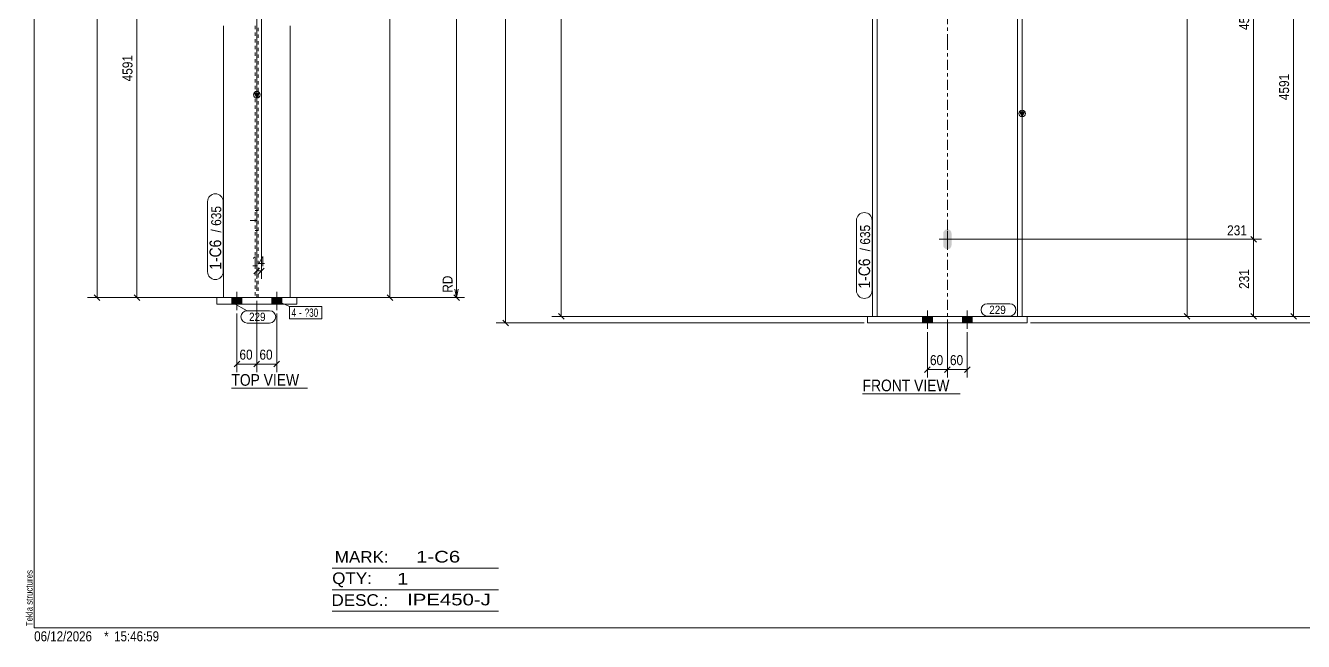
# Model space of a CAD drawing. Header units: millimetres. Extents: x 2 to 579, y 1 to 825.
# Drawn here: x 2.4 to 386.2, y 1 to 185.9 of the extents above; entities that cross this region are included whole.
import ezdxf

# ---------------------------------------------------------------- set-up
doc = ezdxf.new("R2010")
doc.units = ezdxf.units.MM
for name, pattern in [('XKITLINE00', [0]), ('XKITLINE01', [4, 1, -1, 1, -1]), ('XKITLINE02', [4, 2, -2]), ('XKITLINE03', [6, 3, -1, 1, -1])]:
    doc.linetypes.add(name, pattern=pattern)
for name, color, linetype, lineweight in [('Bolt', 3, 'Continuous', 0), ('BoltMark', 7, 'Continuous', 0), ('Dimensions', 7, 'Continuous', 0), ('DrawingSheet', 5, 'Continuous', 0), ('OtherObjectType', 7, 'Continuous', 0), ('Part', 2, 'Continuous', 0), ('PartMark', 7, 'Continuous', 0)]:
    doc.layers.add(name, color=color, linetype=linetype, lineweight=lineweight)
doc.styles.add('ARIAL', font='ARIAL.TTF')
doc.styles.add('ARIAL_NARROW', font='ARIALN.TTF')

# ---------------------------------------------------------------- blocks, each defined once
blk = doc.blocks.new('*A11')
at = {"layer": 'Bolt'}
blk.add_hatch(color=3, dxfattribs=at).paths.add_polyline_path([(279.76, 118.81), (279.28, 118.72), (278.8, 118.81), (278.4, 119.08), (278.13, 119.49), (278.03, 119.97), (278.03, 123.47), (278.13, 123.95), (278.4, 124.35), (278.8, 124.62), (279.28, 124.72), (279.76, 124.62), (280.17, 124.35), (280.44, 123.95), (280.53, 123.47), (280.53, 119.97), (280.44, 119.49), (280.17, 119.08)], flags=17)
at = {"layer": 'Bolt', "color": 3, "linetype": 'XKITLINE00', "lineweight": 0}
for p, q in [((279.28, 124.22), (279.28, 119.22)), ((281.78, 121.72), (276.78, 121.72))]:
    blk.add_line(p, q, dxfattribs=at)
blk = doc.blocks.new('*A17')
at = {"layer": 'Bolt'}
for points in [[(274.78, 98.59), (274.78, 96.59), (271.78, 96.59), (271.78, 98.59)], [(274.78, 98.59), (274.78, 96.59), (271.78, 96.59), (271.78, 98.59)], [(286.78, 98.59), (286.78, 96.59), (283.78, 96.59), (283.78, 98.59)], [(286.78, 98.59), (286.78, 96.59), (283.78, 96.59), (283.78, 98.59)]]:
    blk.add_hatch(color=3, dxfattribs=at).paths.add_polyline_path(points, flags=17)
at = {"layer": 'Bolt', "color": 3, "linetype": 'XKITLINE00', "lineweight": 0}
for p, q in [((273.28, 100.34), (273.28, 94.84)), ((273.28, 100.34), (273.28, 94.84)), ((285.28, 100.34), (285.28, 94.84)), ((285.28, 100.34), (285.28, 94.84)), ((271.78, 98.59), (271.78, 96.59)), ((271.78, 98.59), (271.78, 96.59)), ((274.78, 98.59), (274.78, 96.59)), ((274.78, 98.59), (274.78, 96.59)), ((283.78, 98.59), (283.78, 96.59)), ((283.78, 98.59), (283.78, 96.59)), ((286.78, 98.59), (286.78, 96.59)), ((286.78, 98.59), (286.78, 96.59))]:
    blk.add_line(p, q, dxfattribs=at)
blk = doc.blocks.new('*A24')
at = {"layer": 'Part'}
blk.add_hatch(color=2, dxfattribs=at).paths.add_polyline_path([(300.98, 159.99), (302.58, 159.99), (301.78, 158.59)], flags=17)
at = {"layer": 'Part', "color": 2, "linetype": 'XKITLINE00', "lineweight": 0}
for p, q in [((256.78, 494.69), (256.78, 180.32)), ((301.78, 180.32), (301.78, 494.69)), ((258.18, 274.71), (258.18, 180.32)), ((300.38, 274.71), (300.38, 180.32)), ((256.78, 180.22), (256.78, 98.59)), ((258.18, 180.22), (258.18, 98.59)), ((300.38, 180.22), (300.38, 98.59)), ((301.78, 98.59), (301.78, 180.22)), ((301.78, 158.59), (300.98, 159.99)), ((300.98, 159.99), (302.58, 159.99)), ((302.58, 159.99), (301.78, 158.59))]:
    blk.add_line(p, q, dxfattribs=at)
at = {"layer": 'Part', "color": 7, "linetype": 'XKITLINE03', "lineweight": 0}
for p, q in [((279.28, 180.32), (279.28, 494.69)), ((279.28, 88.59), (279.28, 180.22))]:
    blk.add_line(p, q, dxfattribs=at)
at = {"layer": 'Part', "color": 7, "linetype": 'XKITLINE01', "lineweight": 0}
blk.add_line((256.78, 98.59), (301.78, 98.59), dxfattribs=at)
at = {"layer": 'Part', "color": 2, "linetype": 'XKITLINE00', "lineweight": 0}
blk.add_circle((301.78, 159.49), 1, dxfattribs=at)
blk = doc.blocks.new('*A35')
at = {"layer": 'Part', "color": 2, "linetype": 'XKITLINE00', "lineweight": 0}
for p, q in [((303.28, 98.59), (255.28, 98.59)), ((255.28, 98.59), (255.28, 96.59)), ((303.28, 96.59), (255.28, 96.59)), ((303.28, 98.59), (303.28, 96.59))]:
    blk.add_line(p, q, dxfattribs=at)
blk = doc.blocks.new('*A47')
at = {"layer": 'Bolt', "color": 3, "linetype": 'XKITLINE02', "lineweight": 0}
for p, q in [((69.86, 127.36), (73.86, 127.36)), ((71.41, 130.36), (72.31, 130.36)), ((71.41, 124.36), (72.31, 124.36))]:
    blk.add_line(p, q, dxfattribs=at)
blk = doc.blocks.new('*A53')
at = {"layer": 'Bolt'}
for points in [[(67.36, 104.24), (67.36, 102.24), (64.36, 102.24), (64.36, 104.24)], [(67.36, 104.24), (67.36, 102.24), (64.36, 102.24), (64.36, 104.24)], [(79.36, 104.24), (79.36, 102.24), (76.36, 102.24), (76.36, 104.24)], [(79.36, 104.24), (79.36, 102.24), (76.36, 102.24), (76.36, 104.24)]]:
    blk.add_hatch(color=3, dxfattribs=at).paths.add_polyline_path(points, flags=17)
at = {"layer": 'Bolt', "color": 3, "linetype": 'XKITLINE00', "lineweight": 0}
for p, q in [((64.36, 104.24), (64.36, 102.24)), ((64.36, 104.24), (64.36, 102.24)), ((65.86, 105.99), (65.86, 100.49)), ((65.86, 105.99), (65.86, 100.49)), ((67.36, 104.24), (67.36, 102.24)), ((67.36, 104.24), (67.36, 102.24)), ((76.36, 104.24), (76.36, 102.24)), ((76.36, 104.24), (76.36, 102.24)), ((77.86, 105.99), (77.86, 100.49)), ((77.86, 105.99), (77.86, 100.49)), ((79.36, 104.24), (79.36, 102.24)), ((79.36, 104.24), (79.36, 102.24))]:
    blk.add_line(p, q, dxfattribs=at)
blk = doc.blocks.new('*A60')
at = {"layer": 'Part'}
blk.add_hatch(color=2, dxfattribs=at).paths.add_polyline_path([(71.06, 165.64), (72.66, 165.64), (71.86, 164.24)], flags=17)
at = {"layer": 'Part', "color": 2, "linetype": 'XKITLINE00', "lineweight": 0}
for p, q in [((61.86, 104.24), (61.86, 185.86)), ((81.86, 185.86), (81.86, 104.24)), ((71.86, 164.24), (71.06, 165.64)), ((71.06, 165.64), (72.66, 165.64)), ((72.66, 165.64), (71.86, 164.24))]:
    blk.add_line(p, q, dxfattribs=at)
at = {"layer": 'Part', "color": 7, "linetype": 'XKITLINE01', "lineweight": 0}
for p, q in [((71.41, 185.86), (71.41, 104.24)), ((72.31, 104.24), (72.31, 185.86)), ((61.86, 104.24), (81.86, 104.24))]:
    blk.add_line(p, q, dxfattribs=at)
at = {"layer": 'Part', "color": 7, "linetype": 'XKITLINE03', "lineweight": 0}
blk.add_line((71.86, 94.24), (71.86, 185.86), dxfattribs=at)
at = {"layer": 'Part', "color": 2, "linetype": 'XKITLINE00', "lineweight": 0}
blk.add_circle((71.86, 165.14), 1, dxfattribs=at)
blk = doc.blocks.new('*A71')
at = {"layer": 'Part', "color": 2, "linetype": 'XKITLINE00', "lineweight": 0}
for p, q in [((59.86, 102.24), (59.86, 104.24)), ((59.86, 104.24), (83.86, 104.24)), ((83.86, 104.24), (83.86, 102.24)), ((83.86, 102.24), (59.86, 102.24))]:
    blk.add_line(p, q, dxfattribs=at)
blk = doc.blocks.new('*A127')
at = {"layer": 'DrawingSheet', "color": 5, "linetype": 'XKITLINE00', "lineweight": 0}
for p, q in [((5, 825), (5, 5)), ((5, 5), (579, 5))]:
    blk.add_line(p, q, dxfattribs=at)
at = {"layer": 'DrawingSheet', "color": 5, "style": 'ARIAL', "width": 0.85}
blk.add_text('Tekla structures', height=2, rotation=90, dxfattribs=at).set_placement((4.5, 5.5))
blk = doc.blocks.new('*A131')
at = {"layer": 'OtherObjectType', "color": 6, "linetype": 'XKITLINE00', "lineweight": 0}
for p, q in [((94.5, 23), (144.5, 23)), ((94.5, 16.5), (144.5, 16.5)), ((94.5, 10), (144.5, 10))]:
    blk.add_line(p, q, dxfattribs=at)
at = {"layer": 'OtherObjectType', "color": 6, "style": 'ARIAL_NARROW'}
for s, width, p in [('MARK:', 1.275, (95.27, 24.58)), ('1-C6', 1.525501, (119.69, 24.65)), ('QTY:', 1.275, (94.5, 18.19)), ('1', 1.525501, (113.99, 18.05)), ('DESC.:', 1.275, (94.29, 11.63)), ('IPE450-J', 1.525501, (117, 11.79))]:
    blk.add_text(s, height=3.5, dxfattribs=dict(at, width=width)).set_placement(p)
blk = doc.blocks.new('*A134')
at = {"layer": 'OtherObjectType', "color": 7, "style": 'ARIAL_NARROW', "width": 1.008832}
for s, p in [('06/12/2026', (4.99, 1)), ('*', (26, 1)), ('15:46:59', (29, 1))]:
    blk.add_text(s, height=3, dxfattribs=at).set_placement(p)
blk = doc.blocks.new('*A135')
at = {"layer": 'Dimensions', "color": 7, "linetype": 'XKITLINE00', "lineweight": 0}
for p, q in [((146.6, 96.59), (146.6, 688)), ((254.28, 96.59), (143.75, 96.59)), ((145.75, 97.44), (147.45, 95.74))]:
    blk.add_line(p, q, dxfattribs=at)
at = {"layer": 'Dimensions', "color": 3}
blk.add_point((146.6, 96.59), dxfattribs=at)
blk = doc.blocks.new('*A136')
at = {"layer": 'Dimensions', "color": 7, "linetype": 'XKITLINE00', "lineweight": 0}
for p, q in [((302.78, 98.59), (397.68, 98.59)), ((304.28, 96.59), (397.68, 96.59)), ((394.43, 99.44), (396.13, 97.74)), ((394.43, 97.44), (396.13, 95.74)), ((395.28, 96.59), (395.28, 98.59))]:
    blk.add_line(p, q, dxfattribs=at)
at = {"layer": 'Dimensions', "color": 3}
for p in [(395.28, 98.59), (395.28, 96.59)]:
    blk.add_point(p, dxfattribs=at)
at = {"layer": 'Dimensions', "color": 3, "style": 'ARIAL', "width": 0.85}
blk.add_text('20', height=3, rotation=90.0002, dxfattribs=at).set_placement((393.93, 95.37))
blk = doc.blocks.new('*A137')
at = {"layer": 'Dimensions', "color": 7, "linetype": 'XKITLINE00', "lineweight": 0}
for p, q in [((279.28, 97.59), (279.28, 80.19)), ((273.28, 93.84), (273.28, 80.19)), ((274.13, 83.44), (272.43, 81.74)), ((273.28, 82.59), (279.28, 82.59)), ((280.13, 83.44), (278.43, 81.74))]:
    blk.add_line(p, q, dxfattribs=at)
at = {"layer": 'Dimensions', "color": 3}
for p in [(273.28, 82.59), (279.28, 82.59)]:
    blk.add_point(p, dxfattribs=at)
at = {"layer": 'Dimensions', "color": 3, "style": 'ARIAL', "width": 0.85}
blk.add_text('60', height=3, dxfattribs=at).set_placement((274.06, 83.94))
blk = doc.blocks.new('*A138')
at = {"layer": 'Dimensions', "color": 7, "linetype": 'XKITLINE00', "lineweight": 0}
for p, q in [((279.28, 97.59), (279.28, 80.19)), ((285.28, 93.84), (285.28, 80.19)), ((280.13, 83.44), (278.43, 81.74)), ((279.28, 82.59), (285.28, 82.59)), ((286.13, 83.44), (284.43, 81.74))]:
    blk.add_line(p, q, dxfattribs=at)
at = {"layer": 'Dimensions', "color": 3}
for p in [(279.28, 82.59), (285.28, 82.59)]:
    blk.add_point(p, dxfattribs=at)
at = {"layer": 'Dimensions', "color": 3, "style": 'ARIAL', "width": 0.85}
blk.add_text('60', height=3, dxfattribs=at).set_placement((280.06, 83.94))
blk = doc.blocks.new('*A141')
at = {"layer": 'PartMark', "color": 7, "linetype": 'XKITLINE00', "lineweight": 0}
for p, q in [((251.98, 106.34), (251.98, 127.4)), ((256.68, 106.34), (256.68, 127.4))]:
    blk.add_line(p, q, dxfattribs=at)
for centre, start, end in [((254.33, 127.4), 0, 180), ((254.33, 106.34), 180, 0)]:
    blk.add_arc(centre, 2.35, start, end, dxfattribs=at)
at = {"layer": 'PartMark', "color": 3, "style": 'ARIAL', "width": 0.85}
for s, p in [('635', (256.08, 120.12)), ('/', (256.08, 118.11))]:
    blk.add_text(s, height=3, rotation=90.0002, dxfattribs=at).set_placement(p)
at = {"layer": 'PartMark', "color": 1, "style": 'ARIAL', "width": 0.85}
blk.add_text('1-C6', height=3.5, rotation=90.0002, dxfattribs=at).set_placement((256.08, 106.94))
blk = doc.blocks.new('*A151')
at = {"layer": 'OtherObjectType', "color": 7, "linetype": 'XKITLINE00', "lineweight": 0}
blk.add_line((253.82, 75.34), (283.12, 75.34), dxfattribs=at)
at = {"layer": 'OtherObjectType', "color": 7, "style": 'ARIAL', "width": 0.85}
blk.add_text('FRONT VIEW', height=3.5, dxfattribs=at).set_placement((253.82, 76.09))
blk = doc.blocks.new('*A161')
at = {"layer": 'Dimensions', "color": 7, "linetype": 'XKITLINE00', "lineweight": 0}
blk.add_line((302.78, 98.59), (397.68, 98.59), dxfattribs=at)
blk = doc.blocks.new('*A163')
at = {"layer": 'Dimensions', "color": 7, "linetype": 'XKITLINE00', "lineweight": 0}
for p, q in [((382.43, 238.17), (384.13, 236.47)), ((301.38, 237.32), (385.68, 237.32)), ((383.28, 98.59), (383.28, 237.32)), ((302.78, 98.59), (385.68, 98.59)), ((382.43, 99.44), (384.13, 97.74))]:
    blk.add_line(p, q, dxfattribs=at)
at = {"layer": 'Dimensions', "color": 3}
for p in [(383.28, 237.32), (383.28, 98.59)]:
    blk.add_point(p, dxfattribs=at)
at = {"layer": 'Dimensions', "color": 3, "style": 'ARIAL', "width": 0.85}
blk.add_text('4591', height=3, dxfattribs=at).set_placement((373.08, 238.52))
blk.add_text('4591', height=3, rotation=90.0002, dxfattribs=at).set_placement((381.93, 163.5))
blk = doc.blocks.new('*A165')
at = {"layer": 'Dimensions', "color": 7, "linetype": 'XKITLINE00', "lineweight": 0}
for p, q in [((224.6, 562.29), (160.43, 562.29)), ((162.43, 563.14), (164.13, 561.44)), ((163.28, 98.59), (163.28, 562.29)), ((255.78, 98.59), (160.43, 98.59)), ((162.43, 99.44), (164.13, 97.74))]:
    blk.add_line(p, q, dxfattribs=at)
at = {"layer": 'Dimensions', "color": 3}
for p in [(163.28, 562.29), (163.28, 98.59)]:
    blk.add_point(p, dxfattribs=at)
at = {"layer": 'Dimensions', "color": 3, "style": 'ARIAL', "width": 0.85}
blk.add_text('7885', height=3, dxfattribs=at).set_placement((164.58, 563.49))
blk.add_text('7885', height=3, rotation=90.0002, dxfattribs=at).set_placement((161.93, 325.99))
blk = doc.blocks.new('*A167')
at = {"layer": 'Dimensions', "color": 7, "linetype": 'XKITLINE00', "lineweight": 0}
for p, q in [((280.28, 121.72), (373.68, 121.72)), ((370.43, 122.57), (372.13, 120.87)), ((371.28, 98.59), (371.28, 121.72)), ((302.78, 98.59), (373.68, 98.59)), ((370.43, 99.44), (372.13, 97.74))]:
    blk.add_line(p, q, dxfattribs=at)
at = {"layer": 'Dimensions', "color": 3}
for p in [(371.28, 121.72), (371.28, 98.59)]:
    blk.add_point(p, dxfattribs=at)
at = {"layer": 'Dimensions', "color": 3, "style": 'ARIAL', "width": 0.85}
blk.add_text('231', height=3, dxfattribs=at).set_placement((363.31, 122.92))
blk.add_text('231', height=3, rotation=90.0002, dxfattribs=at).set_placement((369.93, 106.82))
blk = doc.blocks.new('*A168')
at = {"layer": 'Dimensions', "color": 7, "linetype": 'XKITLINE00', "lineweight": 0}
for p, q in [((370.43, 257.18), (372.13, 255.49)), ((280.28, 256.34), (373.68, 256.34)), ((371.28, 121.72), (371.28, 256.34)), ((280.28, 121.72), (373.68, 121.72)), ((370.43, 122.57), (372.13, 120.87))]:
    blk.add_line(p, q, dxfattribs=at)
at = {"layer": 'Dimensions', "color": 3}
for p in [(371.28, 256.34), (371.28, 121.72)]:
    blk.add_point(p, dxfattribs=at)
at = {"layer": 'Dimensions', "color": 3, "style": 'ARIAL', "width": 0.85}
blk.add_text('4781', height=3, dxfattribs=at).set_placement((361.08, 257.54))
blk.add_text('4550', height=3, rotation=90.0002, dxfattribs=at).set_placement((369.93, 184.58))
blk = doc.blocks.new('*A172')
at = {"layer": 'Dimensions', "color": 7, "linetype": 'XKITLINE00', "lineweight": 0}
for p, q in [((302.78, 296.21), (353.68, 296.21)), ((350.43, 297.06), (352.13, 295.36)), ((351.28, 98.59), (351.28, 296.21)), ((302.78, 98.59), (353.68, 98.59)), ((350.43, 99.44), (352.13, 97.74))]:
    blk.add_line(p, q, dxfattribs=at)
at = {"layer": 'Dimensions', "color": 3}
for p in [(351.28, 296.21), (351.28, 98.59)]:
    blk.add_point(p, dxfattribs=at)
at = {"layer": 'Dimensions', "color": 3, "style": 'ARIAL', "width": 0.85}
blk.add_text('5180', height=3, dxfattribs=at).set_placement((336.58, 297.41))
blk.add_text('5180', height=3, rotation=90.0002, dxfattribs=at).set_placement((349.93, 192.95))
blk = doc.blocks.new('*A192')
at = {"layer": 'PartMark', "color": 7, "linetype": 'XKITLINE00', "lineweight": 0}
for p, q in [((291.27, 102.39), (298.03, 102.39)), ((291.27, 98.69), (298.03, 98.69))]:
    blk.add_line(p, q, dxfattribs=at)
for centre, start, end in [((291.27, 100.54), 90, 270), ((298.03, 100.54), 270, 90)]:
    blk.add_arc(centre, 1.85, start, end, dxfattribs=at)
at = {"layer": 'PartMark', "color": 3, "style": 'ARIAL', "width": 0.85}
blk.add_text('229', height=2.5, dxfattribs=at).set_placement((291.87, 99.29))
blk = doc.blocks.new('*A197')
at = {"layer": 'Dimensions', "color": 7, "linetype": 'XKITLINE00', "lineweight": 0}
for p, q in [((71.86, 103.24), (71.86, 81.84)), ((65.86, 99.49), (65.86, 81.84)), ((66.71, 85.09), (65.01, 83.39)), ((72.71, 85.09), (71.01, 83.39)), ((65.86, 84.24), (71.86, 84.24))]:
    blk.add_line(p, q, dxfattribs=at)
at = {"layer": 'Dimensions', "color": 3}
for p in [(65.86, 84.24), (71.86, 84.24)]:
    blk.add_point(p, dxfattribs=at)
at = {"layer": 'Dimensions', "color": 3, "style": 'ARIAL', "width": 0.85}
blk.add_text('60', height=3, dxfattribs=at).set_placement((66.64, 85.59))
blk = doc.blocks.new('*A198')
at = {"layer": 'Dimensions', "color": 7, "linetype": 'XKITLINE00', "lineweight": 0}
for p, q in [((71.86, 103.24), (71.86, 81.84)), ((77.86, 99.49), (77.86, 81.84)), ((72.71, 85.09), (71.01, 83.39)), ((78.71, 85.09), (77.01, 83.39)), ((71.86, 84.24), (77.86, 84.24))]:
    blk.add_line(p, q, dxfattribs=at)
at = {"layer": 'Dimensions', "color": 3}
for p in [(71.86, 84.24), (77.86, 84.24)]:
    blk.add_point(p, dxfattribs=at)
at = {"layer": 'Dimensions', "color": 3, "style": 'ARIAL', "width": 0.85}
blk.add_text('60', height=3, dxfattribs=at).set_placement((72.64, 85.59))
blk = doc.blocks.new('*A199')
at = {"layer": 'BoltMark', "color": 7, "linetype": 'XKITLINE00', "lineweight": 0}
for p, q in [((77.86, 103.24), (81.7, 101.55)), ((81.7, 101.55), (91.39, 101.55)), ((81.7, 97.85), (81.7, 101.55)), ((91.39, 97.85), (91.39, 101.55)), ((81.7, 97.85), (91.39, 97.85))]:
    blk.add_line(p, q, dxfattribs=at)
at = {"layer": 'BoltMark', "color": 3, "style": 'ARIAL_NARROW', "width": 0.85}
for s, p in [('4', (82.3, 98.45)), ('?30', (86.23, 98.45)), ('-', (84.57, 98.45))]:
    blk.add_text(s, height=2.5, dxfattribs=at).set_placement(p)
blk = doc.blocks.new('*A209')
at = {"layer": 'PartMark', "color": 7, "linetype": 'XKITLINE00', "lineweight": 0}
for p, q in [((57.06, 111.99), (57.06, 133.04)), ((61.76, 111.99), (61.76, 133.04))]:
    blk.add_line(p, q, dxfattribs=at)
for centre, start, end in [((59.41, 133.04), 0, 180), ((59.41, 111.99), 180, 0)]:
    blk.add_arc(centre, 2.35, start, end, dxfattribs=at)
at = {"layer": 'PartMark', "color": 3, "style": 'ARIAL', "width": 0.85}
for s, p in [('635', (61.16, 125.77)), ('/', (61.16, 123.75))]:
    blk.add_text(s, height=3, rotation=90.0002, dxfattribs=at).set_placement(p)
at = {"layer": 'PartMark', "color": 1, "style": 'ARIAL', "width": 0.85}
blk.add_text('1-C6', height=3.5, rotation=90.0002, dxfattribs=at).set_placement((61.16, 112.59))
blk = doc.blocks.new('*A212')
at = {"layer": 'OtherObjectType', "color": 7, "linetype": 'XKITLINE00', "lineweight": 0}
blk.add_line((64.23, 76.99), (87.05, 76.99), dxfattribs=at)
at = {"layer": 'OtherObjectType', "color": 7, "style": 'ARIAL', "width": 0.85}
blk.add_text('TOP VIEW', height=3.5, dxfattribs=at).set_placement((64.23, 77.74))
blk = doc.blocks.new('*A213')
at = {"layer": 'PartMark', "color": 7, "linetype": 'XKITLINE00', "lineweight": 0}
for p, q in [((64.69, 102.67), (68.93, 100.28)), ((68.93, 100.28), (75.7, 100.28)), ((68.93, 96.58), (75.7, 96.58))]:
    blk.add_line(p, q, dxfattribs=at)
for centre, start, end in [((68.93, 98.43), 90, 270), ((75.7, 98.43), 270, 90)]:
    blk.add_arc(centre, 1.85, start, end, dxfattribs=at)
at = {"layer": 'PartMark', "color": 3, "style": 'ARIAL', "width": 0.85}
blk.add_text('229', height=2.5, dxfattribs=at).set_placement((69.53, 97.18))
blk = doc.blocks.new('*A214')
at = {"layer": 'Dimensions', "color": 7, "linetype": 'XKITLINE00', "lineweight": 0}
for p, q in [((57.41, 280.36), (114.26, 280.36)), ((111.01, 281.21), (112.71, 279.51)), ((111.86, 104.24), (111.86, 280.36)), ((82.86, 104.24), (114.26, 104.24)), ((111.01, 105.09), (112.71, 103.39))]:
    blk.add_line(p, q, dxfattribs=at)
at = {"layer": 'Dimensions', "color": 3}
for p in [(111.86, 280.36), (111.86, 104.24)]:
    blk.add_point(p, dxfattribs=at)
at = {"layer": 'Dimensions', "color": 3, "style": 'ARIAL', "width": 0.85}
blk.add_text('4965', height=3, dxfattribs=at).set_placement((101.66, 281.56))
blk.add_text('4965', height=3, rotation=90.0002, dxfattribs=at).set_placement((110.51, 187.85))
blk = doc.blocks.new('*A217')
at = {"layer": 'Dimensions', "color": 7, "linetype": 'XKITLINE00', "lineweight": 0}
for p, q in [((64.47, 408.56), (21.01, 408.56)), ((23.01, 409.41), (24.71, 407.72)), ((23.86, 104.24), (23.86, 408.56)), ((60.86, 104.24), (21.01, 104.24)), ((23.01, 105.09), (24.71, 103.39))]:
    blk.add_line(p, q, dxfattribs=at)
at = {"layer": 'Dimensions', "color": 3}
for p in [(23.86, 408.56), (23.86, 104.24)]:
    blk.add_point(p, dxfattribs=at)
at = {"layer": 'Dimensions', "color": 3, "style": 'ARIAL', "width": 0.85}
blk.add_text('6247', height=3, dxfattribs=at).set_placement((25.16, 409.76))
blk.add_text('6247', height=3, rotation=90.0002, dxfattribs=at).set_placement((22.51, 251.95))
blk = doc.blocks.new('*A219')
at = {"layer": 'Dimensions', "color": 7, "linetype": 'XKITLINE00', "lineweight": 0}
for p, q in [((61.41, 242.96), (33.01, 242.96)), ((35.01, 243.81), (36.71, 242.11)), ((35.86, 104.24), (35.86, 242.96)), ((60.86, 104.24), (33.01, 104.24)), ((35.01, 105.09), (36.71, 103.39))]:
    blk.add_line(p, q, dxfattribs=at)
at = {"layer": 'Dimensions', "color": 3}
for p in [(35.86, 242.96), (35.86, 104.24)]:
    blk.add_point(p, dxfattribs=at)
at = {"layer": 'Dimensions', "color": 3, "style": 'ARIAL', "width": 0.85}
blk.add_text('4591', height=3, dxfattribs=at).set_placement((37.16, 244.16))
blk.add_text('4591', height=3, rotation=90.0002, dxfattribs=at).set_placement((34.51, 169.15))
blk = doc.blocks.new('*A222')
at = {"layer": 'Dimensions', "color": 7, "linetype": 'XKITLINE00', "lineweight": 0}
for p, q in [((74.23, 399.33), (134.26, 399.33)), ((131.01, 400.18), (132.71, 398.48)), ((131.86, 104.24), (131.86, 399.33)), ((131.86, 111.46), (131.86, 104.24)), ((82.86, 104.24), (134.26, 104.24)), ((82.86, 104.24), (134.26, 104.24)), ((131.01, 105.09), (132.71, 103.39)), ((131.36, 106.74), (131.86, 104.24)), ((132.36, 106.74), (131.86, 104.24))]:
    blk.add_line(p, q, dxfattribs=at)
at = {"layer": 'Dimensions', "color": 3}
for p in [(131.86, 399.33), (131.86, 104.24)]:
    blk.add_point(p, dxfattribs=at)
at = {"layer": 'Dimensions', "color": 7}
blk.add_point((131.86, 104.24), dxfattribs=at)
at = {"layer": 'Dimensions', "color": 3, "style": 'ARIAL', "width": 0.85}
blk.add_text('6155', height=3, dxfattribs=at).set_placement((117.16, 400.53))
for s, p in [('6155', (130.51, 247.33)), ('RD', (130.66, 105.68))]:
    blk.add_text(s, height=3, rotation=90.0002, dxfattribs=at).set_placement(p)
blk = doc.blocks.new('*A230')
at = {"layer": 'Dimensions', "color": 7, "linetype": 'XKITLINE00', "lineweight": 0}
for p, q in [((71.86, 398.33), (71.86, 109.84)), ((73.23, 398.33), (73.23, 109.84)), ((72.71, 113.09), (71.01, 111.39)), ((71.86, 112.24), (73.23, 112.24)), ((74.08, 113.09), (72.38, 111.39))]:
    blk.add_line(p, q, dxfattribs=at)
at = {"layer": 'Dimensions', "color": 3}
for p in [(71.86, 112.24), (73.23, 112.24)]:
    blk.add_point(p, dxfattribs=at)
at = {"layer": 'Dimensions', "color": 3, "style": 'ARIAL', "width": 0.85}
blk.add_text('14', height=3, dxfattribs=at).set_placement((70.32, 113.59))

msp = doc.modelspace()

# ---------------------------------------------------------------- block references
at = {"lineweight": 0}
for name in ['*A127', '*A135', '*A161', '*A47', '*A11', '*A165', '*A217', '*A222', '*A230', '*A172', '*A214', '*A168', '*A219', '*A163', '*A209', '*A141', '*A167', '*A71', '*A53', '*A213', '*A197', '*A198', '*A199', '*A17', '*A192', '*A35', '*A137', '*A138', '*A136', '*A212', '*A151', '*A131', '*A134']:
    msp.add_blockref(name, (0, 0), dxfattribs=at)
at = {"layer": 'Part', "lineweight": 0}
for name in ['*A60', '*A24']:
    msp.add_blockref(name, (0, 0), dxfattribs=at)

doc.saveas('drawing.dxf')
